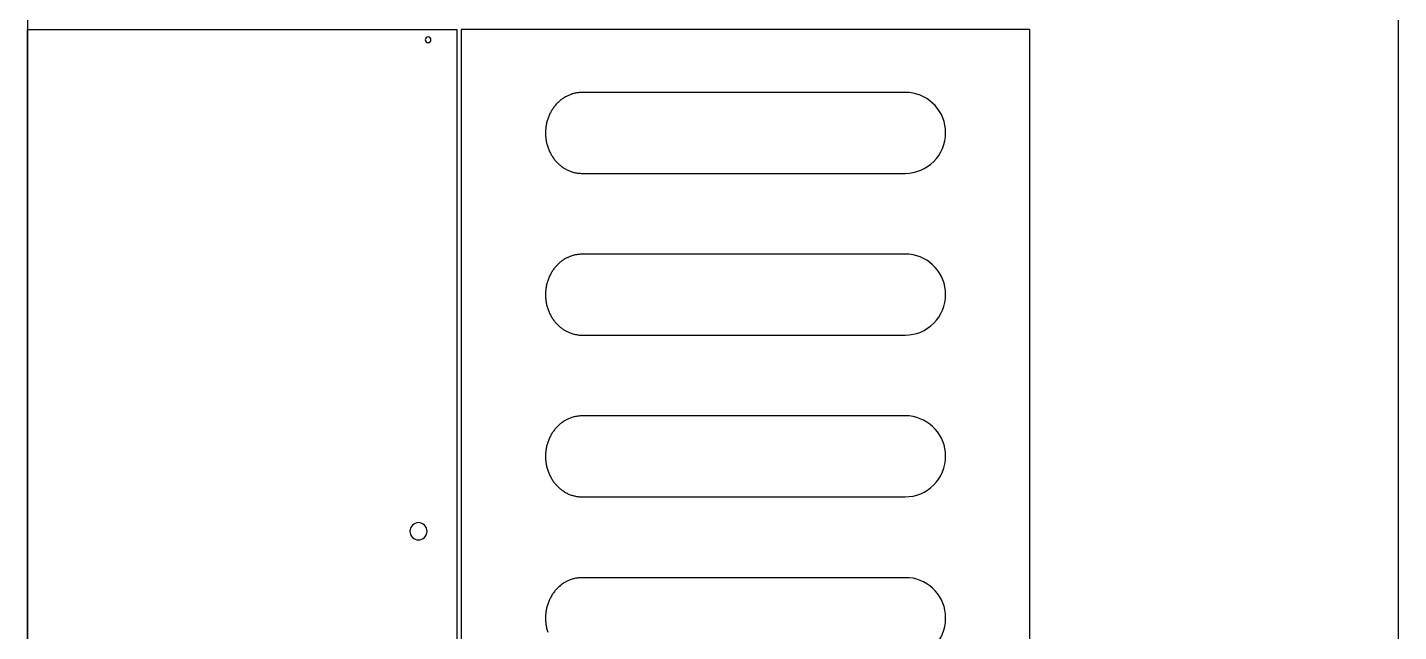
# Model space of a CAD drawing. Extents: x -888 to 5190, y -506 to 2808.
# Drawn here: x 2505 to 3725, y 1390 to 1928 of the extents above; entities that cross this region are included whole.
import ezdxf

# ---------------------------------------------------------------- set-up
doc = ezdxf.new("R2010")
doc.units = 0
for name, color, linetype in [('DEFAULT_LAYER', 1, 'CONTINUOUS'), ('DEFAULT_LAYER0', 1, 'CONTINUOUS'), ('LAYER_1', 18, 'CONTINUOUS')]:
    doc.layers.add(name, color=color, linetype=linetype)

msp = doc.modelspace()

# ---------------------------------------------------------------- linework, layer by layer
at = {"layer": 'DEFAULT_LAYER'}
for points in [[(2504.5, 0), (3724.5, 0), (3724.5, 2440), (2504.5, 2440)], [(2890.5, 588.1), (3396.5, 587.9), (3396.5, 1926), (2890.5, 1926)]]:
    msp.add_lwpolyline(points, close=True, dxfattribs=at)
at = {"layer": 'DEFAULT_LAYER0'}
for points in [[(2861, 1919.5, 0.414214), (2858.5, 1917, 0.414214), (2861, 1914.5, 0.414214), (2863.5, 1917, 0.414214)], [(2997.9, 1798), (3285.5, 1798, 0.415073), (3321.5, 1834.1), (3321.5, 1834.2, 0.384844), (3289.1, 1870), (3289.1, 1870), (2997.9, 1870), (2997.1, 1870), (2996.2, 1870), (2995.4, 1869.9), (2994.6, 1869.8), (2993.8, 1869.7), (2993, 1869.6), (2992.2, 1869.5), (2991.4, 1869.3), (2990.6, 1869.1), (2989.8, 1868.9), (2989, 1868.7), (2988.3, 1868.4), (2987.5, 1868.1), (2986.8, 1867.8), (2986, 1867.5), (2985.3, 1867.2), (2984.6, 1866.8), (2983.9, 1866.5), (2983.2, 1866.1), (2982.5, 1865.7), (2981.8, 1865.3), (2981.1, 1864.8), (2980.4, 1864.3), (2979.8, 1863.9), (2979.2, 1863.4), (2978.5, 1862.9), (2977.9, 1862.3), (2977.3, 1861.8), (2976.7, 1861.2), (2976.1, 1860.7), (2975.6, 1860.1), (2975, 1859.5), (2974.5, 1858.9), (2973.9, 1858.2), (2973.4, 1857.6), (2972.9, 1856.9), (2972.4, 1856.2), (2972, 1855.6), (2971.5, 1854.9), (2971.1, 1854.1), (2970.6, 1853.4), (2970.2, 1852.7), (2969.8, 1851.9), (2969.4, 1851.2), (2969.1, 1850.4), (2968.7, 1849.6), (2968.4, 1848.8), (2968.1, 1848), (2967.8, 1847.2), (2967.5, 1846.4), (2967.2, 1845.6), (2967, 1844.7), (2966.8, 1843.9), (2966.5, 1843), (2966.4, 1842.2), (2966.2, 1841.3), (2966, 1840.4), (2965.9, 1839.5), (2965.8, 1838.6), (2965.7, 1837.7), (2965.6, 1836.8), (2965.6, 1835.9), (2965.5, 1835), (2965.5, 1834), (2965.5, 1833.1), (2965.6, 1832.2), (2965.6, 1831.3), (2965.7, 1830.3), (2965.8, 1829.4), (2965.9, 1828.5), (2966, 1827.6), (2966.2, 1826.8), (2966.4, 1825.9), (2966.5, 1825), (2966.8, 1824.2), (2967, 1823.3), (2967.2, 1822.5), (2967.5, 1821.6), (2967.8, 1820.8), (2968.1, 1820), (2968.4, 1819.2), (2968.7, 1818.4), (2969.1, 1817.6), (2969.4, 1816.9), (2969.8, 1816.1), (2970.2, 1815.4), (2970.6, 1814.6), (2971.1, 1813.9), (2971.5, 1813.2), (2972, 1812.5), (2972.4, 1811.8), (2972.9, 1811.1), (2973.4, 1810.5), (2973.9, 1809.8), (2974.5, 1809.2), (2975, 1808.6), (2975.6, 1808), (2976.1, 1807.4), (2976.7, 1806.8), (2977.3, 1806.2), (2977.9, 1805.7), (2978.5, 1805.2), (2979.2, 1804.7), (2979.8, 1804.2), (2980.4, 1803.7), (2981.1, 1803.2), (2981.8, 1802.8), (2982.5, 1802.4), (2983.2, 1802), (2983.9, 1801.6), (2984.6, 1801.2), (2985.3, 1800.8), (2986, 1800.5), (2986.8, 1800.2), (2987.5, 1799.9), (2988.3, 1799.6), (2989, 1799.4), (2989.8, 1799.2), (2990.6, 1798.9), (2991.4, 1798.8), (2992.2, 1798.6), (2993, 1798.4), (2993.8, 1798.3), (2994.6, 1798.2), (2995.4, 1798.1), (2996.2, 1798.1), (2997.1, 1798)], [(2997.9, 1654), (3285.5, 1654, 0.415073), (3321.5, 1690.1), (3321.5, 1690.2, 0.384844), (3289.1, 1726), (3289.1, 1726), (2997.9, 1726), (2997.1, 1726), (2996.2, 1726), (2995.4, 1725.9), (2994.6, 1725.8), (2993.8, 1725.7), (2993, 1725.6), (2992.2, 1725.5), (2991.4, 1725.3), (2990.6, 1725.1), (2989.8, 1724.9), (2989, 1724.7), (2988.3, 1724.4), (2987.5, 1724.1), (2986.8, 1723.8), (2986, 1723.5), (2985.3, 1723.2), (2984.6, 1722.8), (2983.9, 1722.5), (2983.2, 1722.1), (2982.5, 1721.7), (2981.8, 1721.3), (2981.1, 1720.8), (2980.4, 1720.3), (2979.8, 1719.9), (2979.2, 1719.4), (2978.5, 1718.9), (2977.9, 1718.3), (2977.3, 1717.8), (2976.7, 1717.2), (2976.1, 1716.7), (2975.6, 1716.1), (2975, 1715.5), (2974.5, 1714.9), (2973.9, 1714.2), (2973.4, 1713.6), (2972.9, 1712.9), (2972.4, 1712.2), (2972, 1711.6), (2971.5, 1710.9), (2971.1, 1710.1), (2970.6, 1709.4), (2970.2, 1708.7), (2969.8, 1707.9), (2969.4, 1707.2), (2969.1, 1706.4), (2968.7, 1705.6), (2968.4, 1704.8), (2968.1, 1704), (2967.8, 1703.2), (2967.5, 1702.4), (2967.2, 1701.6), (2967, 1700.7), (2966.8, 1699.9), (2966.5, 1699), (2966.4, 1698.2), (2966.2, 1697.3), (2966, 1696.4), (2965.9, 1695.5), (2965.8, 1694.6), (2965.7, 1693.7), (2965.6, 1692.8), (2965.6, 1691.9), (2965.5, 1691), (2965.5, 1690), (2965.5, 1689.1), (2965.6, 1688.2), (2965.6, 1687.3), (2965.7, 1686.3), (2965.8, 1685.4), (2965.9, 1684.5), (2966, 1683.6), (2966.2, 1682.8), (2966.4, 1681.9), (2966.5, 1681), (2966.8, 1680.2), (2967, 1679.3), (2967.2, 1678.5), (2967.5, 1677.6), (2967.8, 1676.8), (2968.1, 1676), (2968.4, 1675.2), (2968.7, 1674.4), (2969.1, 1673.6), (2969.4, 1672.9), (2969.8, 1672.1), (2970.2, 1671.4), (2970.6, 1670.6), (2971.1, 1669.9), (2971.5, 1669.2), (2972, 1668.5), (2972.4, 1667.8), (2972.9, 1667.1), (2973.4, 1666.5), (2973.9, 1665.8), (2974.5, 1665.2), (2975, 1664.6), (2975.6, 1664), (2976.1, 1663.4), (2976.7, 1662.8), (2977.3, 1662.2), (2977.9, 1661.7), (2978.5, 1661.2), (2979.2, 1660.7), (2979.8, 1660.2), (2980.4, 1659.7), (2981.1, 1659.2), (2981.8, 1658.8), (2982.5, 1658.4), (2983.2, 1658), (2983.9, 1657.6), (2984.6, 1657.2), (2985.3, 1656.8), (2986, 1656.5), (2986.8, 1656.2), (2987.5, 1655.9), (2988.3, 1655.6), (2989, 1655.4), (2989.8, 1655.2), (2990.6, 1654.9), (2991.4, 1654.8), (2992.2, 1654.6), (2993, 1654.4), (2993.8, 1654.3), (2994.6, 1654.2), (2995.4, 1654.1), (2996.2, 1654.1), (2997.1, 1654)], [(2997.9, 1510), (3285.5, 1510, 0.415073), (3321.5, 1546.1), (3321.5, 1546.2, 0.384844), (3289.1, 1582), (3289.1, 1582), (2997.9, 1582), (2997.1, 1582), (2996.2, 1582), (2995.4, 1581.9), (2994.6, 1581.8), (2993.8, 1581.7), (2993, 1581.6), (2992.2, 1581.5), (2991.4, 1581.3), (2990.6, 1581.1), (2989.8, 1580.9), (2989, 1580.7), (2988.3, 1580.4), (2987.5, 1580.1), (2986.8, 1579.8), (2986, 1579.5), (2985.3, 1579.2), (2984.6, 1578.8), (2983.9, 1578.5), (2983.2, 1578.1), (2982.5, 1577.7), (2981.8, 1577.3), (2981.1, 1576.8), (2980.4, 1576.3), (2979.8, 1575.9), (2979.2, 1575.4), (2978.5, 1574.9), (2977.9, 1574.3), (2977.3, 1573.8), (2976.7, 1573.2), (2976.1, 1572.7), (2975.6, 1572.1), (2975, 1571.5), (2974.5, 1570.9), (2973.9, 1570.2), (2973.4, 1569.6), (2972.9, 1568.9), (2972.4, 1568.2), (2972, 1567.6), (2971.5, 1566.9), (2971.1, 1566.1), (2970.6, 1565.4), (2970.2, 1564.7), (2969.8, 1563.9), (2969.4, 1563.2), (2969.1, 1562.4), (2968.7, 1561.6), (2968.4, 1560.8), (2968.1, 1560), (2967.8, 1559.2), (2967.5, 1558.4), (2967.2, 1557.6), (2967, 1556.7), (2966.8, 1555.9), (2966.5, 1555), (2966.4, 1554.2), (2966.2, 1553.3), (2966, 1552.4), (2965.9, 1551.5), (2965.8, 1550.6), (2965.7, 1549.7), (2965.6, 1548.8), (2965.6, 1547.9), (2965.5, 1547), (2965.5, 1546), (2965.5, 1545.1), (2965.6, 1544.2), (2965.6, 1543.3), (2965.7, 1542.3), (2965.8, 1541.4), (2965.9, 1540.5), (2966, 1539.6), (2966.2, 1538.8), (2966.4, 1537.9), (2966.5, 1537), (2966.8, 1536.2), (2967, 1535.3), (2967.2, 1534.5), (2967.5, 1533.6), (2967.8, 1532.8), (2968.1, 1532), (2968.4, 1531.2), (2968.7, 1530.4), (2969.1, 1529.6), (2969.4, 1528.9), (2969.8, 1528.1), (2970.2, 1527.4), (2970.6, 1526.6), (2971.1, 1525.9), (2971.5, 1525.2), (2972, 1524.5), (2972.4, 1523.8), (2972.9, 1523.1), (2973.4, 1522.5), (2973.9, 1521.8), (2974.5, 1521.2), (2975, 1520.6), (2975.6, 1520), (2976.1, 1519.4), (2976.7, 1518.8), (2977.3, 1518.2), (2977.9, 1517.7), (2978.5, 1517.2), (2979.2, 1516.7), (2979.8, 1516.2), (2980.4, 1515.7), (2981.1, 1515.2), (2981.8, 1514.8), (2982.5, 1514.4), (2983.2, 1514), (2983.9, 1513.6), (2984.6, 1513.2), (2985.3, 1512.8), (2986, 1512.5), (2986.8, 1512.2), (2987.5, 1511.9), (2988.3, 1511.6), (2989, 1511.4), (2989.8, 1511.2), (2990.6, 1510.9), (2991.4, 1510.8), (2992.2, 1510.6), (2993, 1510.4), (2993.8, 1510.3), (2994.6, 1510.2), (2995.4, 1510.1), (2996.2, 1510.1), (2997.1, 1510)], [(2860.1, 1479.3, 0.414214), (2852.5, 1487, 0.414214), (2844.9, 1479.3, 0.414214), (2852.5, 1471.7, 0.414214)]]:
    msp.add_lwpolyline(points, format="xyb", close=True, dxfattribs=at)
msp.add_lwpolyline([(3285.5, 1366, 0.413355), (3321.5, 1401.9), (3321.5, 1402.2, 0.384835), (3289.1, 1438), (3289.1, 1438), (2997.9, 1438), (2997.1, 1438), (2996.2, 1438), (2995.4, 1437.9), (2994.6, 1437.8), (2993.8, 1437.7), (2993, 1437.6), (2992.2, 1437.5), (2991.4, 1437.3), (2990.6, 1437.1), (2989.8, 1436.9), (2989, 1436.7), (2988.3, 1436.4), (2987.5, 1436.1), (2986.8, 1435.8), (2986, 1435.5), (2985.3, 1435.2), (2984.6, 1434.8), (2983.9, 1434.5), (2983.2, 1434.1), (2982.5, 1433.7), (2981.8, 1433.3), (2981.1, 1432.8), (2980.4, 1432.3), (2979.8, 1431.9), (2979.2, 1431.4), (2978.5, 1430.9), (2977.9, 1430.3), (2977.3, 1429.8), (2976.7, 1429.2), (2976.1, 1428.7), (2975.6, 1428.1), (2975, 1427.5), (2974.5, 1426.9), (2973.9, 1426.2), (2973.4, 1425.6), (2972.9, 1424.9), (2972.4, 1424.2), (2972, 1423.6), (2971.5, 1422.9), (2971.1, 1422.1), (2970.6, 1421.4), (2970.2, 1420.7), (2969.8, 1419.9), (2969.4, 1419.2), (2969.1, 1418.4), (2968.7, 1417.6), (2968.4, 1416.8), (2968.1, 1416), (2967.8, 1415.2), (2967.5, 1414.4), (2967.2, 1413.6), (2967, 1412.7), (2966.8, 1411.9), (2966.5, 1411), (2966.4, 1410.2), (2966.2, 1409.3), (2966, 1408.4), (2965.9, 1407.5), (2965.8, 1406.6), (2965.7, 1405.7), (2965.6, 1404.8), (2965.6, 1403.9), (2965.5, 1403), (2965.5, 1402), (2965.5, 1401.1), (2965.6, 1400.2), (2965.6, 1399.3), (2965.7, 1398.3), (2965.8, 1397.4), (2965.9, 1396.5), (2966, 1395.6), (2966.2, 1394.8), (2966.4, 1393.9), (2966.5, 1393), (2966.8, 1392.2), (2967, 1391.3), (2967.2, 1390.5), (2967.5, 1389.6)], format="xyb", dxfattribs=at)
at = {"layer": 'LAYER_1'}
msp.add_lwpolyline([(2504.5, 586), (2504.5, 1926), (2886.5, 1926), (2886.5, 586)], close=True, dxfattribs=at)

doc.saveas('drawing.dxf')
